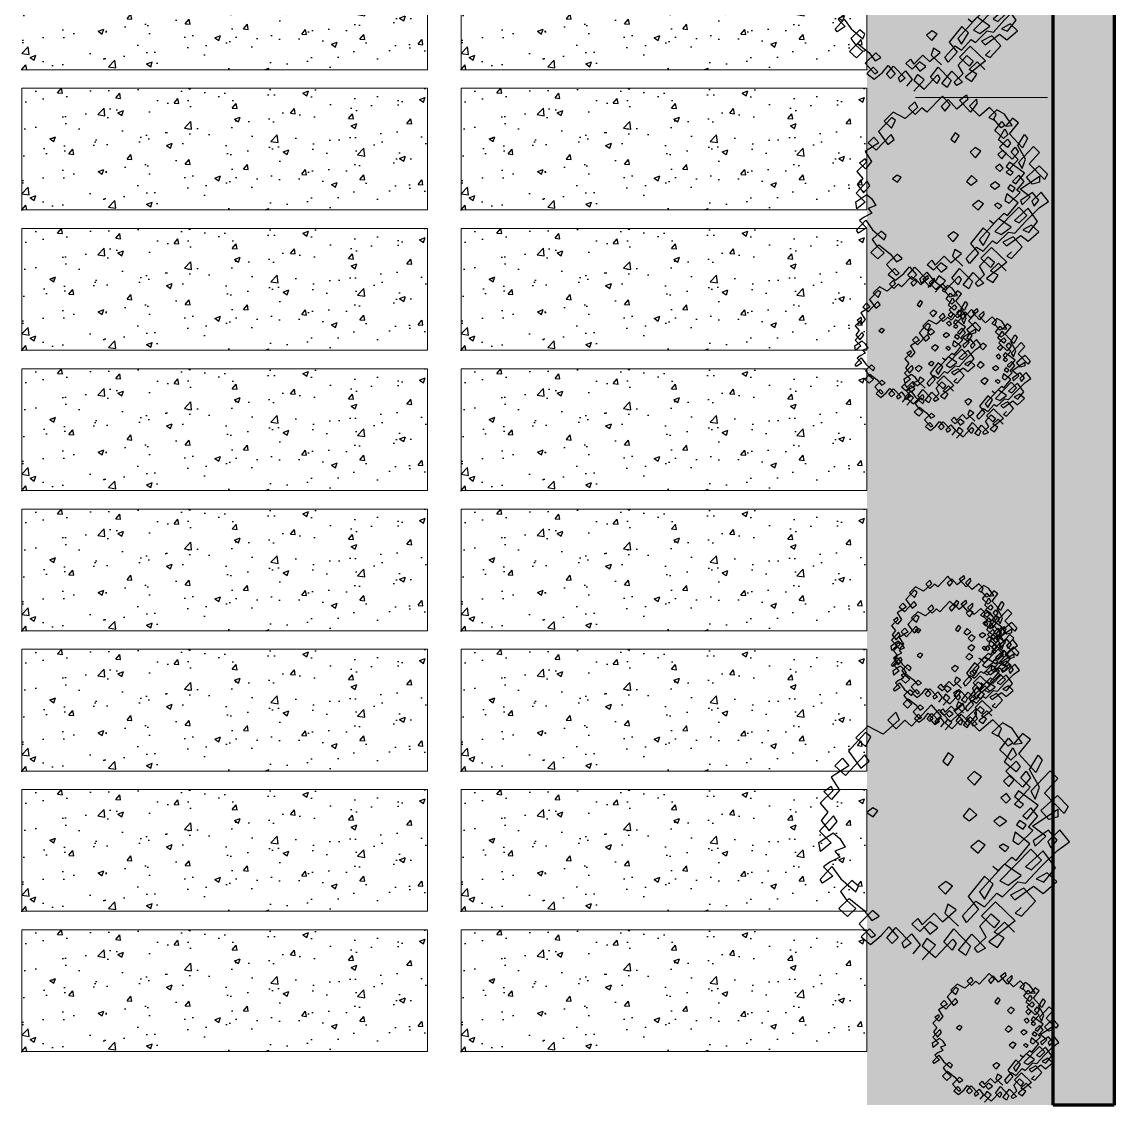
# Model space of a CAD drawing. Header units: millimetres. Extents: x 971.3 to 1010.6, y 593 to 619.8.
# Drawn here: x 979.431 to 982.123, y 593.92 to 596.589 of the extents above; entities that cross this region are included whole.
import ezdxf

# ---------------------------------------------------------------- set-up
doc = ezdxf.new("R2010")
doc.units = ezdxf.units.MM
for name, color, linetype, lineweight in [('1', 253, 'Continuous', 0), ('csco', 7, 'Continuous', 70), ('FAROLAS', 45, 'Continuous', 9), ('www.dwgfree.com', 7, 'Continuous', 70)]:
    doc.layers.add(name, color=color, linetype=linetype, lineweight=lineweight)
doc.layers.add('CANTEIRO', color=8, linetype='Continuous')
doc.layers.add('JANELA-V', color=40, linetype='Continuous')

# ---------------------------------------------------------------- blocks, each defined once
blk = doc.blocks.new('VEG4')
at = {"layer": 'CANTEIRO', "color": 104}
for p, q in [((0.059, 3.413), (-0.461, 2.865)), ((0.322, 3.115), (0.059, 3.413)), ((0.643, 3.269), (0.876, 3.457)), ((0.876, 3.457), (0.918, 3.3)), ((-1.079, 3.015), (-0.866, 3.223)), ((-0.866, 3.223), (-0.784, 3.026)), ((0.26, 3.292), (0.019, 3.056)), ((0.543, 2.974), (0.26, 3.292)), ((0.918, 3.3), (0.543, 2.974)), ((1.005, 2.87), (0.643, 3.269)), ((0.972, 3.075), (1.213, 3.311)), ((1.222, 3.16), (1.005, 2.87)), ((1.213, 3.311), (1.222, 3.16)), ((-1.598, 2.865), (-1.911, 2.56)), ((-1.201, 2.658), (-1.598, 2.865)), ((-0.784, 3.026), (-1.201, 2.658)), ((-0.861, 2.792), (-1.079, 3.015)), ((-0.634, 3.014), (-0.861, 2.792)), ((-0.461, 2.865), (-0.634, 3.014)), ((0.019, 3.056), (0.143, 2.9)), ((0.143, 2.9), (0.322, 3.115)), ((1.309, 2.73), (0.972, 3.075)), ((1.655, 3.028), (1.309, 2.73)), ((1.899, 2.949), (1.629, 2.686)), ((1.873, 2.805), (1.655, 3.028)), ((2.154, 2.802), (1.899, 2.949)), ((-1.652, 2.693), (-2.101, 2.215)), ((-1.911, 2.56), (-1.659, 2.33)), ((-1.659, 2.33), (-1.519, 2.585)), ((-1.519, 2.585), (-1.652, 2.693)), ((1.629, 2.686), (1.791, 2.606)), ((2.048, 2.342), (1.785, 2.64)), ((1.791, 2.606), (1.873, 2.805)), ((2.414, 2.422), (2.154, 2.802)), ((2.423, 2.668), (2.187, 2.398)), ((2.63, 2.513), (2.423, 2.668)), ((1.833, 2.25), (2.063, 2.554)), ((1.951, 1.93), (2.17, 2.302)), ((2.168, 2.418), (2.048, 2.342)), ((2.063, 2.554), (2.168, 2.418)), ((2.17, 2.302), (2.266, 2.118)), ((2.187, 2.398), (2.414, 2.422)), ((2.329, 2.14), (2.63, 2.513)), ((-2.451, 1.834), (-2.252, 2.028)), ((-2.252, 2.028), (-2.088, 1.832)), ((-1.673, 2.118), (-2.179, 1.584)), ((-2.101, 2.215), (-1.781, 1.774)), ((-1.563, 1.948), (-1.673, 2.118)), ((0.494, 2.172), (0.349, 1.951)), ((0.482, 1.843), (0.627, 2.064)), ((0.627, 2.064), (0.494, 2.172)), ((2.124, 1.98), (1.833, 2.25)), ((2.266, 2.118), (2.124, 1.98)), ((2.77, 1.659), (2.329, 2.14)), ((2.609, 1.739), (2.828, 2.112)), ((2.828, 2.112), (2.933, 1.976)), ((-2.088, 1.832), (-2.55, 1.539)), ((-2.179, 1.584), (-2.451, 1.834)), ((-1.781, 1.774), (-1.563, 1.948)), ((0.349, 1.951), (0.482, 1.843)), ((2.257, 1.673), (1.951, 1.93)), ((1.991, 1.691), (2.26, 1.954)), ((2.365, 1.818), (2.257, 1.673)), ((2.26, 1.954), (2.365, 1.818)), ((2.866, 1.277), (2.609, 1.739)), ((3.142, 1.705), (2.636, 1.171)), ((2.933, 1.976), (2.77, 1.659)), ((3.34, 1.502), (3.142, 1.705)), ((-2.55, 1.539), (-2.33, 1.199)), ((1.168, 1.68), (0.998, 1.514)), ((0.998, 1.514), (1.176, 1.331)), ((1.355, 1.546), (1.168, 1.68)), ((1.176, 1.331), (1.355, 1.546)), ((2.075, 1.575), (1.933, 1.436)), ((1.933, 1.436), (2.072, 1.294)), ((2.421, 1.278), (1.991, 1.691)), ((2.072, 1.294), (2.209, 1.467)), ((2.209, 1.467), (2.075, 1.575)), ((2.382, 1.517), (2.518, 1.69)), ((2.619, 1.274), (2.382, 1.517)), ((2.628, 1.52), (2.421, 1.278)), ((2.518, 1.69), (2.628, 1.52)), ((2.991, 1.121), (3.34, 1.502)), ((-2.508, 1.183), (-2.835, 0.864)), ((-2.735, 1.16), (-2.545, 1.306)), ((-2.537, 0.957), (-2.735, 1.16)), ((-2.545, 1.306), (-2.508, 1.183)), ((-2.33, 1.199), (-2.537, 0.957)), ((2.322, 1.181), (2.214, 1.036)), ((2.829, 0.804), (2.322, 1.181)), ((2.327, 0.948), (2.619, 1.274)), ((2.636, 1.171), (2.752, 0.967)), ((2.752, 0.967), (2.866, 1.277)), ((-2.835, 0.864), (-2.631, 0.627)), ((2.004, 1.109), (1.856, 1.004)), ((1.856, 1.004), (1.995, 0.862)), ((1.995, 0.862), (2.108, 0.973)), ((2.108, 0.973), (2.004, 1.109)), ((2.313, 0.934), (2.213, 0.837)), ((2.214, 1.036), (2.327, 0.948)), ((2.446, 0.827), (2.313, 0.934)), ((2.899, 0.675), (3.331, 1.057)), ((3.506, 0.593), (2.991, 1.121)), ((3.331, 1.057), (3.608, 0.772)), ((-2.631, 0.627), (-2.81, 0.412)), ((-1.463, 0.737), (-1.624, 0.619)), ((-1.624, 0.619), (-1.457, 0.504)), ((-1.335, 0.663), (-1.463, 0.737)), ((-1.457, 0.504), (-1.335, 0.663)), ((1.045, 0.727), (0.88, 0.526)), ((1.237, 0.558), (1.045, 0.727)), ((2.213, 0.837), (2.361, 0.743)), ((2.361, 0.743), (2.446, 0.827)), ((2.641, 0.74), (2.428, 0.532)), ((2.542, 0.444), (2.829, 0.804)), ((2.825, 0.523), (2.641, 0.74)), ((2.686, 0.268), (3.339, 0.707)), ((3.103, 0.438), (2.899, 0.675)), ((3.339, 0.707), (3.339, 0.509)), ((3.608, 0.772), (3.506, 0.593)), ((-2.484, 0.533), (-2.848, 0.138)), ((-2.81, 0.412), (-2.601, 0.141)), ((-2.601, 0.141), (-2.393, 0.383)), ((-2.393, 0.383), (-2.484, 0.533)), ((0.88, 0.526), (1.033, 0.398)), ((1.033, 0.398), (1.237, 0.558)), ((1.838, 0.511), (1.676, 0.393)), ((1.676, 0.393), (1.829, 0.264)), ((1.829, 0.264), (2.005, 0.397)), ((2.005, 0.397), (1.838, 0.511)), ((2.349, 0.415), (2.269, 0.297)), ((2.269, 0.297), (2.436, 0.183)), ((2.516, 0.3), (2.349, 0.415)), ((2.428, 0.532), (2.542, 0.444)), ((2.436, 0.183), (2.516, 0.3)), ((2.575, 0.239), (2.825, 0.523)), ((3.339, 0.509), (3.103, 0.438)), ((-2.865, -0.157), (-2.493, 0.088)), ((-2.848, 0.138), (-2.55, -0.166)), ((-2.493, 0.088), (-2.32, -0.061)), ((2.235, 0.105), (2.172, -0.115)), ((2.614, -0.198), (2.235, 0.105)), ((2.319, -0.209), (2.689, 0.152)), ((2.689, 0.152), (2.575, 0.239)), ((3.026, 0.005), (2.686, 0.268)), ((3.1, 0.157), (2.699, -0.115)), ((2.756, -0.258), (3.026, 0.005)), ((3.395, 0.167), (3.082, -0.138)), ((3.323, -0.101), (3.1, 0.157)), ((3.644, -0.145), (3.395, 0.167)), ((-2.826, -0.396), (-2.865, -0.157)), ((-2.55, -0.166), (-2.826, -0.396)), ((-2.32, -0.061), (-2.185, -0.285)), ((1.281, -0.112), (1.077, -0.272)), ((1.077, -0.272), (1.27, -0.441)), ((1.27, -0.441), (1.449, -0.227)), ((1.449, -0.227), (1.281, -0.112)), ((1.922, -0.2), (1.817, -0.263)), ((1.817, -0.263), (1.97, -0.391)), ((2.07, -0.294), (1.922, -0.2)), ((2.172, -0.115), (2.319, -0.209)), ((2.256, -0.627), (2.614, -0.198)), ((2.699, -0.115), (2.756, -0.258)), ((3.082, -0.138), (3.159, -0.301)), ((3.159, -0.301), (3.323, -0.101)), ((3.334, -0.368), (3.644, -0.145)), ((-2.324, -0.54), (-2.582, -0.673)), ((-2.185, -0.285), (-2.449, -0.384)), ((-2.449, -0.384), (-2.324, -0.54)), ((1.788, -0.887), (2.143, -0.54)), ((2.637, -0.335), (1.833, -1.16)), ((1.97, -0.391), (2.07, -0.294)), ((2.143, -0.54), (2.256, -0.627)), ((2.957, -0.379), (2.497, -0.789)), ((2.914, -0.619), (2.637, -0.335)), ((2.88, -0.811), (3.334, -0.368)), ((3.277, -0.82), (2.957, -0.379)), ((-2.838, -1.122), (-2.531, -0.782)), ((-2.582, -0.673), (-2.744, -0.792)), ((-2.744, -0.792), (-2.506, -1.035)), ((-2.531, -0.782), (-2.297, -1.108)), ((1.958, -0.72), (1.302, -1.44)), ((1.655, -0.779), (1.788, -0.887)), ((2.386, -1.016), (1.958, -0.72)), ((2.497, -0.789), (2.659, -0.869)), ((2.502, -1.22), (2.88, -0.811)), ((2.659, -0.869), (2.914, -0.619)), ((2.976, -1.194), (3.277, -0.82)), ((-2.773, -1.217), (-2.838, -1.122)), ((-2.506, -1.035), (-2.773, -1.217)), ((-2.297, -1.108), (-1.911, -1.446)), ((1.433, -1.035), (1.01, -1.567)), ((1.665, -1.244), (1.433, -1.035)), ((2.048, -1.267), (2.386, -1.016)), ((3.067, -0.946), (2.78, -1.107)), ((2.78, -1.107), (2.976, -1.194)), ((3.319, -1.176), (3.067, -0.946)), ((-2.01, -1.146), (-2.308, -1.437)), ((-1.837, -1.294), (-2.01, -1.146)), ((-1.911, -1.446), (-1.837, -1.294)), ((0.434, -1.177), (0.244, -1.323)), ((0.244, -1.323), (0.423, -1.506)), ((0.423, -1.506), (0.602, -1.291)), ((0.602, -1.291), (0.434, -1.177)), ((1.432, -1.63), (1.665, -1.244)), ((1.833, -1.16), (2.048, -1.267)), ((1.9, -1.57), (2.298, -1.181)), ((2.456, -1.344), (2.107, -1.526)), ((2.226, -1.648), (2.712, -1.293)), ((2.298, -1.181), (2.502, -1.22)), ((2.759, -1.682), (2.456, -1.344)), ((2.712, -1.293), (2.958, -1.488)), ((2.958, -1.488), (3.319, -1.176)), ((-2.352, -1.876), (-2.082, -1.612)), ((-2.308, -1.437), (-2.139, -1.668)), ((-2.139, -1.668), (-1.906, -1.877)), ((-2.082, -1.612), (-1.702, -1.916)), ((0.861, -2.069), (1.211, -1.688)), ((1.01, -1.567), (1.278, -1.899)), ((1.211, -1.688), (1.432, -1.829)), ((1.302, -1.44), (1.432, -1.63)), ((1.355, -2.063), (1.724, -1.702)), ((1.432, -1.829), (1.753, -1.476)), ((1.724, -1.702), (2.234, -2.196)), ((1.753, -1.476), (1.9, -1.57)), ((2.107, -1.526), (2.226, -1.648)), ((2.396, -2.077), (2.759, -1.682)), ((-2.12, -2.085), (-2.352, -1.876)), ((-1.906, -1.877), (-2.12, -2.085)), ((-1.47, -1.926), (-1.825, -2.273)), ((-1.702, -1.916), (-1.493, -2.187)), ((-1.297, -2.075), (-1.47, -1.926)), ((0.342, -2.219), (0.703, -1.906)), ((0.482, -1.765), (0.405, -1.999)), ((0.703, -1.906), (0.482, -1.765)), ((1.278, -1.899), (0.972, -2.239)), ((2.39, -1.845), (2.234, -1.997)), ((-1.493, -2.187), (-1.297, -2.075)), ((-0.455, -2.284), (-0.299, -2.131)), ((-0.299, -2.131), (-0.188, -2.301)), ((0.013, -2.223), (-0.243, -2.473)), ((-0.188, -2.301), (0.124, -1.996)), ((0.22, -2.378), (0.013, -2.223)), ((0.124, -1.996), (0.342, -2.219)), ((0.405, -1.999), (0.756, -2.33)), ((0.972, -2.239), (0.861, -2.069)), ((1.317, -2.337), (1.61, -2.012)), ((1.686, -2.374), (1.355, -2.063)), ((2.234, -2.196), (1.549, -2.745)), ((1.61, -2.012), (1.823, -2.201)), ((1.823, -2.201), (1.686, -2.374)), ((1.689, -2.49), (1.959, -2.226)), ((1.959, -2.226), (2.216, -2.49)), ((2.234, -1.997), (2.396, -2.077)), ((-1.825, -2.273), (-1.502, -2.632)), ((-1.556, -2.407), (-1.769, -2.615)), ((-1.397, -2.569), (-1.556, -2.407)), ((-1.247, -2.581), (-1.054, -2.353)), ((-1.105, -2.641), (-0.869, -2.371)), ((-1.054, -2.353), (-0.81, -2.63)), ((-0.869, -2.371), (-0.473, -2.777)), ((-0.705, -2.766), (-0.464, -2.53)), ((-0.464, -2.53), (-0.235, -2.822)), ((-0.243, -2.473), (-0.455, -2.284)), ((-0.149, -2.341), (0.015, -2.538)), ((0.015, -2.538), (0.22, -2.378)), ((0.378, -2.739), (0.637, -2.407)), ((0.637, -2.407), (1.073, -2.854)), ((0.761, -2.96), (1.104, -2.545)), ((1.104, -2.545), (1.461, -2.91)), ((1.479, -2.616), (1.317, -2.337)), ((1.944, -2.637), (1.689, -2.49)), ((-1.769, -2.615), (-1.522, -2.81)), ((-1.522, -2.81), (-1.247, -2.581)), ((-1.502, -2.632), (-1.397, -2.569)), ((-0.966, -2.783), (-1.105, -2.641)), ((-0.81, -2.63), (-0.966, -2.783)), ((-0.649, -2.909), (-0.705, -2.766)), ((-0.473, -2.777), (-0.649, -2.909)), ((-0.235, -2.822), (-0.428, -3.05)), ((-0.187, -3.212), (0.162, -2.831)), ((-0.064, -2.655), (-0.181, -2.849)), ((0.162, -2.831), (-0.064, -2.655)), ((0.165, -3.146), (0.614, -2.668)), ((0.596, -2.962), (0.378, -2.739)), ((0.698, -2.783), (0.596, -2.962)), ((0.614, -2.668), (0.698, -2.783)), ((1.18, -2.907), (1.479, -2.616)), ((1.549, -2.745), (1.77, -2.886)), ((1.77, -2.886), (1.944, -2.637)), ((-0.181, -2.849), (0.165, -3.146)), ((0.948, -3.095), (0.761, -2.96)), ((1.073, -2.854), (0.948, -3.095)), ((1.265, -3.022), (1.18, -2.907)), ((1.461, -2.91), (1.265, -3.022))]:
    blk.add_line(p, q, dxfattribs=at)

msp = doc.modelspace()

# ---------------------------------------------------------------- hatches: boundary and pattern name
at = {"layer": 'FAROLAS', "lineweight": 35}
h = msp.add_hatch(dxfattribs=at)
h.set_pattern_fill('AR-SAND', color=104, scale=0.002, angle=180, style=0)
h.set_pattern_definition([(217.5, (981.51388, 593.91996), (0.0032001, -0.09788265), [0, -0.077216, 0, -0.08636, 0, -0.08255]), (187.5, (981.51388, 593.91996), (-0.0899047, -0.143365), [0, -0.041656, 0, -0.069596, 0, -0.02667]), (147.5, (981.57636, 593.91996), (-0.1581985, -0.0002874), [0, -0.0254, 0, -0.09144, 0, -0.11938]), (137.5, (981.57636, 593.91996), (-0.1527113, -0.0445859), [0, -0.0127, 0, -0.059944, 0, -0.06858])])
h.paths.add_polyline_path([(981.973, 593.92), (981.5139, 593.92), (981.5139, 601.9041), (981.973, 601.9041)])
at = {"layer": 'JANELA-V', "true_color": 0xfbd593}
h = msp.add_hatch(dxfattribs=at)
h.set_pattern_fill('AR-CONC', color=41, scale=0.02, style=0)
h.set_pattern_definition([(50, (979.43138, 596.47151), (0.143452, -0.01255), [0.015, -0.165]), (355, (979.43138, 596.4715), (-0.02775, 0.150438), [0.012, -0.132]), (100.451, (979.44333, 596.47046), (0.115702, 0.137888), [0.012748, -0.140228]), (46.184, (979.43138, 596.5115), (0.213448, -0.033104), [0.0225, -0.2475]), (96.636, (979.44917, 596.50875), (0.186933, 0.194824), [0.019122, -0.210343]), (351.184, (979.43138, 596.5115), (0.186932, 0.194824), [0.018, -0.198]), (21, (979.45138, 596.50151), (0.119381, -0.080524), [0.015, -0.165]), (326, (979.45138, 596.5015), (0.048663, 0.14503), [0.012, -0.132]), (71.451, (979.46133, 596.4948), (0.168045, 0.064506), [0.012748, -0.140228]), (37.5, (979.43138, 596.471507), (0.002432, 0.0665788), [0, -0.1304, 0, -0.134, 0, -0.1325]), (7.5, (979.43138, 596.47151), (0.052614, 0.0788823), [0, -0.0764, 0, -0.1274, 0, -0.0505]), (327.5, (979.38678, 596.471507), (0.1067645, -0.004511), [0, -0.05, 0, -0.156, 0, -0.207]), (317.5, (979.36678, 596.47151), (0.116637, 0.020021), [0, -0.065, 0, -0.1036, 0, -0.147])])
h.paths.add_polyline_path([(980.4314, 596.7715), (979.4314, 596.7715), (979.4314, 596.4715), (980.4314, 596.4715)])
h = msp.add_hatch(dxfattribs=at)
h.set_pattern_fill('AR-CONC', color=41, scale=0.02, style=0)
h.set_pattern_definition([(50, (980.51388, 596.47151), (0.143452, -0.01255), [0.015, -0.165]), (355, (980.51388, 596.4715), (-0.02775, 0.150438), [0.012, -0.132]), (100.451, (980.52583, 596.47046), (0.115702, 0.137888), [0.012748, -0.140228]), (46.184, (980.51388, 596.5115), (0.213448, -0.033104), [0.0225, -0.2475]), (96.636, (980.53166, 596.50875), (0.186933, 0.194824), [0.019122, -0.210343]), (351.184, (980.51388, 596.5115), (0.186932, 0.194824), [0.018, -0.198]), (21, (980.53388, 596.50151), (0.119381, -0.080524), [0.015, -0.165]), (326, (980.53388, 596.5015), (0.048663, 0.14503), [0.012, -0.132]), (71.451, (980.54383, 596.4948), (0.168045, 0.064506), [0.012748, -0.140228]), (37.5, (980.513877, 596.471507), (0.002432, 0.0665788), [0, -0.1304, 0, -0.134, 0, -0.1325]), (7.5, (980.51388, 596.47151), (0.052614, 0.0788823), [0, -0.0764, 0, -0.1274, 0, -0.0505]), (327.5, (980.469277, 596.471507), (0.1067645, -0.004511), [0, -0.05, 0, -0.156, 0, -0.207]), (317.5, (980.44928, 596.47151), (0.116637, 0.020021), [0, -0.065, 0, -0.1036, 0, -0.147])])
h.paths.add_polyline_path([(981.5139, 596.7715), (980.5139, 596.7715), (980.5139, 596.4715), (981.5139, 596.4715)])
h = msp.add_hatch(dxfattribs=at)
h.set_pattern_fill('AR-CONC', color=41, scale=0.02, style=0)
h.set_pattern_definition([(50, (979.43138, 596.12585), (0.143452, -0.01255), [0.015, -0.165]), (355, (979.43138, 596.12585), (-0.02775, 0.150438), [0.012, -0.132]), (100.451, (979.44333, 596.1248), (0.115702, 0.137888), [0.012748, -0.140228]), (46.184, (979.43138, 596.16585), (0.213448, -0.033104), [0.0225, -0.2475]), (96.636, (979.44917, 596.1631), (0.186933, 0.194824), [0.019122, -0.210343]), (351.184, (979.43138, 596.16585), (0.186932, 0.194824), [0.018, -0.198]), (21, (979.45138, 596.15585), (0.119381, -0.080524), [0.015, -0.165]), (326, (979.45138, 596.15585), (0.048663, 0.14503), [0.012, -0.132]), (71.451, (979.46133, 596.14914), (0.168045, 0.064506), [0.012748, -0.140228]), (37.5, (979.43138, 596.12585), (0.002432, 0.0665788), [0, -0.1304, 0, -0.134, 0, -0.1325]), (7.5, (979.43138, 596.12585), (0.052614, 0.0788823), [0, -0.0764, 0, -0.1274, 0, -0.0505]), (327.5, (979.38678, 596.12585), (0.1067645, -0.004511), [0, -0.05, 0, -0.156, 0, -0.207]), (317.5, (979.36678, 596.12585), (0.116637, 0.020021), [0, -0.065, 0, -0.1036, 0, -0.147])])
h.paths.add_polyline_path([(980.4314, 596.4258), (979.4314, 596.4258), (979.4314, 596.1258), (980.4314, 596.1258)])
h = msp.add_hatch(dxfattribs=at)
h.set_pattern_fill('AR-CONC', color=41, scale=0.02, style=0)
h.set_pattern_definition([(50, (980.51388, 596.12585), (0.143452, -0.01255), [0.015, -0.165]), (355, (980.51388, 596.12585), (-0.02775, 0.150438), [0.012, -0.132]), (100.451, (980.52583, 596.1248), (0.115702, 0.137888), [0.012748, -0.140228]), (46.184, (980.51388, 596.16585), (0.213448, -0.033104), [0.0225, -0.2475]), (96.636, (980.53166, 596.1631), (0.186933, 0.194824), [0.019122, -0.210343]), (351.184, (980.51388, 596.16585), (0.186932, 0.194824), [0.018, -0.198]), (21, (980.53388, 596.15585), (0.119381, -0.080524), [0.015, -0.165]), (326, (980.53388, 596.15585), (0.048663, 0.14503), [0.012, -0.132]), (71.451, (980.54383, 596.14914), (0.168045, 0.064506), [0.012748, -0.140228]), (37.5, (980.513877, 596.12585), (0.002432, 0.0665788), [0, -0.1304, 0, -0.134, 0, -0.1325]), (7.5, (980.51388, 596.12585), (0.052614, 0.0788823), [0, -0.0764, 0, -0.1274, 0, -0.0505]), (327.5, (980.469277, 596.12585), (0.1067645, -0.004511), [0, -0.05, 0, -0.156, 0, -0.207]), (317.5, (980.44928, 596.12585), (0.116637, 0.020021), [0, -0.065, 0, -0.1036, 0, -0.147])])
h.paths.add_polyline_path([(981.5139, 596.4258), (980.5139, 596.4258), (980.5139, 596.1258), (981.5139, 596.1258)])
h = msp.add_hatch(dxfattribs=at)
h.set_pattern_fill('AR-CONC', color=41, scale=0.02, style=0)
h.set_pattern_definition([(50, (979.43138, 595.78019), (0.143452, -0.01255), [0.015, -0.165]), (355, (979.43138, 595.78019), (-0.02775, 0.150438), [0.012, -0.132]), (100.451, (979.44333, 595.77915), (0.115702, 0.137888), [0.012748, -0.140228]), (46.184, (979.43138, 595.8202), (0.213448, -0.033104), [0.0225, -0.2475]), (96.636, (979.44917, 595.81743), (0.186933, 0.194824), [0.019122, -0.210343]), (351.184, (979.43138, 595.8202), (0.186932, 0.194824), [0.018, -0.198]), (21, (979.45138, 595.81019), (0.119381, -0.080524), [0.015, -0.165]), (326, (979.45138, 595.81019), (0.048663, 0.14503), [0.012, -0.132]), (71.451, (979.46133, 595.80348), (0.168045, 0.064506), [0.012748, -0.140228]), (37.5, (979.43138, 595.78019), (0.002432, 0.0665788), [0, -0.1304, 0, -0.134, 0, -0.1325]), (7.5, (979.43138, 595.78019), (0.052614, 0.0788823), [0, -0.0764, 0, -0.1274, 0, -0.0505]), (327.5, (979.38678, 595.78019), (0.1067645, -0.004511), [0, -0.05, 0, -0.156, 0, -0.207]), (317.5, (979.36678, 595.78019), (0.116637, 0.020021), [0, -0.065, 0, -0.1036, 0, -0.147])])
h.paths.add_polyline_path([(980.4314, 596.0802), (979.4314, 596.0802), (979.4314, 595.7802), (980.4314, 595.7802)])
h = msp.add_hatch(dxfattribs=at)
h.set_pattern_fill('AR-CONC', color=41, scale=0.02, style=0)
h.set_pattern_definition([(50, (980.51388, 595.78019), (0.143452, -0.01255), [0.015, -0.165]), (355, (980.51388, 595.78019), (-0.02775, 0.150438), [0.012, -0.132]), (100.451, (980.52583, 595.77915), (0.115702, 0.137888), [0.012748, -0.140228]), (46.184, (980.51388, 595.8202), (0.213448, -0.033104), [0.0225, -0.2475]), (96.636, (980.53166, 595.81743), (0.186933, 0.194824), [0.019122, -0.210343]), (351.184, (980.51388, 595.8202), (0.186932, 0.194824), [0.018, -0.198]), (21, (980.53388, 595.81019), (0.119381, -0.080524), [0.015, -0.165]), (326, (980.53388, 595.81019), (0.048663, 0.14503), [0.012, -0.132]), (71.451, (980.54383, 595.80348), (0.168045, 0.064506), [0.012748, -0.140228]), (37.5, (980.513877, 595.78019), (0.002432, 0.0665788), [0, -0.1304, 0, -0.134, 0, -0.1325]), (7.5, (980.51388, 595.78019), (0.052614, 0.0788823), [0, -0.0764, 0, -0.1274, 0, -0.0505]), (327.5, (980.469277, 595.78019), (0.1067645, -0.004511), [0, -0.05, 0, -0.156, 0, -0.207]), (317.5, (980.44928, 595.78019), (0.116637, 0.020021), [0, -0.065, 0, -0.1036, 0, -0.147])])
h.paths.add_polyline_path([(981.5139, 596.0802), (980.5139, 596.0802), (980.5139, 595.7802), (981.5139, 595.7802)])
h = msp.add_hatch(dxfattribs=at)
h.set_pattern_fill('AR-CONC', color=41, scale=0.02, style=0)
h.set_pattern_definition([(50, (979.43138, 595.43454), (0.143452, -0.01255), [0.015, -0.165]), (355, (979.43138, 595.43454), (-0.02775, 0.150438), [0.012, -0.132]), (100.451, (979.44333, 595.43349), (0.115702, 0.137888), [0.012748, -0.140228]), (46.184, (979.43138, 595.47454), (0.213448, -0.033104), [0.0225, -0.2475]), (96.636, (979.44917, 595.47178), (0.186933, 0.194824), [0.019122, -0.210343]), (351.184, (979.43138, 595.47454), (0.186932, 0.194824), [0.018, -0.198]), (21, (979.45138, 595.46454), (0.119381, -0.080524), [0.015, -0.165]), (326, (979.45138, 595.46454), (0.048663, 0.14503), [0.012, -0.132]), (71.451, (979.46133, 595.45783), (0.168045, 0.064506), [0.012748, -0.140228]), (37.5, (979.43138, 595.434535), (0.002432, 0.0665788), [0, -0.1304, 0, -0.134, 0, -0.1325]), (7.5, (979.43138, 595.434535), (0.052614, 0.0788823), [0, -0.0764, 0, -0.1274, 0, -0.0505]), (327.5, (979.38678, 595.434535), (0.1067645, -0.004511), [0, -0.05, 0, -0.156, 0, -0.207]), (317.5, (979.36678, 595.43454), (0.116637, 0.020021), [0, -0.065, 0, -0.1036, 0, -0.147])])
h.paths.add_polyline_path([(980.4314, 595.7345), (979.4314, 595.7345), (979.4314, 595.4345), (980.4314, 595.4345)])
h = msp.add_hatch(dxfattribs=at)
h.set_pattern_fill('AR-CONC', color=41, scale=0.02, style=0)
h.set_pattern_definition([(50, (980.51388, 595.43454), (0.143452, -0.01255), [0.015, -0.165]), (355, (980.51388, 595.43454), (-0.02775, 0.150438), [0.012, -0.132]), (100.451, (980.52583, 595.43349), (0.115702, 0.137888), [0.012748, -0.140228]), (46.184, (980.51388, 595.47454), (0.213448, -0.033104), [0.0225, -0.2475]), (96.636, (980.53166, 595.47178), (0.186933, 0.194824), [0.019122, -0.210343]), (351.184, (980.51388, 595.47454), (0.186932, 0.194824), [0.018, -0.198]), (21, (980.53388, 595.46454), (0.119381, -0.080524), [0.015, -0.165]), (326, (980.53388, 595.46454), (0.048663, 0.14503), [0.012, -0.132]), (71.451, (980.54383, 595.45783), (0.168045, 0.064506), [0.012748, -0.140228]), (37.5, (980.513877, 595.434535), (0.002432, 0.0665788), [0, -0.1304, 0, -0.134, 0, -0.1325]), (7.5, (980.51388, 595.434535), (0.052614, 0.0788823), [0, -0.0764, 0, -0.1274, 0, -0.0505]), (327.5, (980.469277, 595.434535), (0.1067645, -0.004511), [0, -0.05, 0, -0.156, 0, -0.207]), (317.5, (980.44928, 595.43454), (0.116637, 0.020021), [0, -0.065, 0, -0.1036, 0, -0.147])])
h.paths.add_polyline_path([(981.5139, 595.7345), (980.5139, 595.7345), (980.5139, 595.4345), (981.5139, 595.4345)])
h = msp.add_hatch(dxfattribs=at)
h.set_pattern_fill('AR-CONC', color=41, scale=0.02, style=0)
h.set_pattern_definition([(50, (979.43138, 595.08888), (0.143452, -0.01255), [0.015, -0.165]), (355, (979.43138, 595.08888), (-0.02775, 0.150438), [0.012, -0.132]), (100.451, (979.44333, 595.08783), (0.115702, 0.137888), [0.012748, -0.140228]), (46.184, (979.43138, 595.12888), (0.213448, -0.033104), [0.0225, -0.2475]), (96.636, (979.44917, 595.12612), (0.186933, 0.194824), [0.019122, -0.210343]), (351.184, (979.43138, 595.12888), (0.186932, 0.194824), [0.018, -0.198]), (21, (979.45138, 595.11888), (0.119381, -0.080524), [0.015, -0.165]), (326, (979.45138, 595.11888), (0.048663, 0.14503), [0.012, -0.132]), (71.451, (979.46133, 595.11217), (0.168045, 0.064506), [0.012748, -0.140228]), (37.5, (979.43138, 595.08888), (0.002432, 0.0665788), [0, -0.1304, 0, -0.134, 0, -0.1325]), (7.5, (979.43138, 595.08888), (0.052614, 0.0788823), [0, -0.0764, 0, -0.1274, 0, -0.0505]), (327.5, (979.38678, 595.08888), (0.1067645, -0.004511), [0, -0.05, 0, -0.156, 0, -0.207]), (317.5, (979.36678, 595.08888), (0.116637, 0.020021), [0, -0.065, 0, -0.1036, 0, -0.147])])
h.paths.add_polyline_path([(980.4314, 595.3889), (979.4314, 595.3889), (979.4314, 595.0889), (980.4314, 595.0889)])
h = msp.add_hatch(dxfattribs=at)
h.set_pattern_fill('AR-CONC', color=41, scale=0.02, style=0)
h.set_pattern_definition([(50, (980.51388, 595.08888), (0.143452, -0.01255), [0.015, -0.165]), (355, (980.51388, 595.08888), (-0.02775, 0.150438), [0.012, -0.132]), (100.451, (980.52583, 595.08783), (0.115702, 0.137888), [0.012748, -0.140228]), (46.184, (980.51388, 595.12888), (0.213448, -0.033104), [0.0225, -0.2475]), (96.636, (980.53166, 595.12612), (0.186933, 0.194824), [0.019122, -0.210343]), (351.184, (980.51388, 595.12888), (0.186932, 0.194824), [0.018, -0.198]), (21, (980.53388, 595.11888), (0.119381, -0.080524), [0.015, -0.165]), (326, (980.53388, 595.11888), (0.048663, 0.14503), [0.012, -0.132]), (71.451, (980.54383, 595.11217), (0.168045, 0.064506), [0.012748, -0.140228]), (37.5, (980.513877, 595.08888), (0.002432, 0.0665788), [0, -0.1304, 0, -0.134, 0, -0.1325]), (7.5, (980.51388, 595.08888), (0.052614, 0.0788823), [0, -0.0764, 0, -0.1274, 0, -0.0505]), (327.5, (980.469277, 595.08888), (0.1067645, -0.004511), [0, -0.05, 0, -0.156, 0, -0.207]), (317.5, (980.44928, 595.08888), (0.116637, 0.020021), [0, -0.065, 0, -0.1036, 0, -0.147])])
h.paths.add_polyline_path([(981.5139, 595.3889), (980.5139, 595.3889), (980.5139, 595.0889), (981.5139, 595.0889)])
h = msp.add_hatch(dxfattribs=at)
h.set_pattern_fill('AR-CONC', color=41, scale=0.02, style=0)
h.set_pattern_definition([(50, (979.43138, 594.74322), (0.143452, -0.01255), [0.015, -0.165]), (355, (979.43138, 594.74322), (-0.02775, 0.150438), [0.012, -0.132]), (100.451, (979.44333, 594.74218), (0.115702, 0.137888), [0.012748, -0.140228]), (46.184, (979.43138, 594.78322), (0.213448, -0.033104), [0.0225, -0.2475]), (96.636, (979.44917, 594.78046), (0.186933, 0.194824), [0.019122, -0.210343]), (351.184, (979.43138, 594.78322), (0.186932, 0.194824), [0.018, -0.198]), (21, (979.45138, 594.77322), (0.119381, -0.080524), [0.015, -0.165]), (326, (979.45138, 594.77322), (0.048663, 0.14503), [0.012, -0.132]), (71.451, (979.46133, 594.76651), (0.168045, 0.064506), [0.012748, -0.140228]), (37.5, (979.43138, 594.74322), (0.002432, 0.0665788), [0, -0.1304, 0, -0.134, 0, -0.1325]), (7.5, (979.43138, 594.74322), (0.052614, 0.0788823), [0, -0.0764, 0, -0.1274, 0, -0.0505]), (327.5, (979.38678, 594.74322), (0.1067645, -0.004511), [0, -0.05, 0, -0.156, 0, -0.207]), (317.5, (979.36678, 594.74322), (0.116637, 0.020021), [0, -0.065, 0, -0.1036, 0, -0.147])])
h.paths.add_polyline_path([(980.4314, 595.0432), (979.4314, 595.0432), (979.4314, 594.7432), (980.4314, 594.7432)])
h = msp.add_hatch(dxfattribs=at)
h.set_pattern_fill('AR-CONC', color=41, scale=0.02, style=0)
h.set_pattern_definition([(50, (980.51388, 594.74322), (0.143452, -0.01255), [0.015, -0.165]), (355, (980.51388, 594.74322), (-0.02775, 0.150438), [0.012, -0.132]), (100.451, (980.52583, 594.74218), (0.115702, 0.137888), [0.012748, -0.140228]), (46.184, (980.51388, 594.78322), (0.213448, -0.033104), [0.0225, -0.2475]), (96.636, (980.53166, 594.78046), (0.186933, 0.194824), [0.019122, -0.210343]), (351.184, (980.51388, 594.78322), (0.186932, 0.194824), [0.018, -0.198]), (21, (980.53388, 594.77322), (0.119381, -0.080524), [0.015, -0.165]), (326, (980.53388, 594.77322), (0.048663, 0.14503), [0.012, -0.132]), (71.451, (980.54383, 594.76651), (0.168045, 0.064506), [0.012748, -0.140228]), (37.5, (980.513877, 594.74322), (0.002432, 0.0665788), [0, -0.1304, 0, -0.134, 0, -0.1325]), (7.5, (980.51388, 594.74322), (0.052614, 0.0788823), [0, -0.0764, 0, -0.1274, 0, -0.0505]), (327.5, (980.469277, 594.74322), (0.1067645, -0.004511), [0, -0.05, 0, -0.156, 0, -0.207]), (317.5, (980.44928, 594.74322), (0.116637, 0.020021), [0, -0.065, 0, -0.1036, 0, -0.147])])
h.paths.add_polyline_path([(981.5139, 595.0432), (980.5139, 595.0432), (980.5139, 594.7432), (981.5139, 594.7432)])
h = msp.add_hatch(dxfattribs=at)
h.set_pattern_fill('AR-CONC', color=41, scale=0.02, style=0)
h.set_pattern_definition([(50, (979.43138, 594.39756), (0.143452, -0.01255), [0.015, -0.165]), (355, (979.43138, 594.39756), (-0.02775, 0.150438), [0.012, -0.132]), (100.451, (979.44333, 594.39652), (0.115702, 0.137888), [0.012748, -0.140228]), (46.184, (979.43138, 594.43756), (0.213448, -0.033104), [0.0225, -0.2475]), (96.636, (979.44917, 594.4348), (0.186933, 0.194824), [0.019122, -0.210343]), (351.184, (979.43138, 594.43756), (0.186932, 0.194824), [0.018, -0.198]), (21, (979.45138, 594.42756), (0.119381, -0.080524), [0.015, -0.165]), (326, (979.45138, 594.42756), (0.048663, 0.14503), [0.012, -0.132]), (71.451, (979.46133, 594.42085), (0.168045, 0.064506), [0.012748, -0.140228]), (37.5, (979.43138, 594.397564), (0.002432, 0.0665788), [0, -0.1304, 0, -0.134, 0, -0.1325]), (7.5, (979.43138, 594.397564), (0.052614, 0.0788823), [0, -0.0764, 0, -0.1274, 0, -0.0505]), (327.5, (979.38678, 594.397564), (0.1067645, -0.004511), [0, -0.05, 0, -0.156, 0, -0.207]), (317.5, (979.36678, 594.39756), (0.116637, 0.020021), [0, -0.065, 0, -0.1036, 0, -0.147])])
h.paths.add_polyline_path([(980.4314, 594.6976), (979.4314, 594.6976), (979.4314, 594.3976), (980.4314, 594.3976)])
h = msp.add_hatch(dxfattribs=at)
h.set_pattern_fill('AR-CONC', color=41, scale=0.02, style=0)
h.set_pattern_definition([(50, (980.51388, 594.39756), (0.143452, -0.01255), [0.015, -0.165]), (355, (980.51388, 594.39756), (-0.02775, 0.150438), [0.012, -0.132]), (100.451, (980.52583, 594.39652), (0.115702, 0.137888), [0.012748, -0.140228]), (46.184, (980.51388, 594.43756), (0.213448, -0.033104), [0.0225, -0.2475]), (96.636, (980.53166, 594.4348), (0.186933, 0.194824), [0.019122, -0.210343]), (351.184, (980.51388, 594.43756), (0.186932, 0.194824), [0.018, -0.198]), (21, (980.53388, 594.42756), (0.119381, -0.080524), [0.015, -0.165]), (326, (980.53388, 594.42756), (0.048663, 0.14503), [0.012, -0.132]), (71.451, (980.54383, 594.42085), (0.168045, 0.064506), [0.012748, -0.140228]), (37.5, (980.513877, 594.397564), (0.002432, 0.0665788), [0, -0.1304, 0, -0.134, 0, -0.1325]), (7.5, (980.51388, 594.397564), (0.052614, 0.0788823), [0, -0.0764, 0, -0.1274, 0, -0.0505]), (327.5, (980.469277, 594.397564), (0.1067645, -0.004511), [0, -0.05, 0, -0.156, 0, -0.207]), (317.5, (980.44928, 594.39756), (0.116637, 0.020021), [0, -0.065, 0, -0.1036, 0, -0.147])])
h.paths.add_polyline_path([(981.5139, 594.6976), (980.5139, 594.6976), (980.5139, 594.3976), (981.5139, 594.3976)])
h = msp.add_hatch(dxfattribs=at)
h.set_pattern_fill('AR-CONC', color=41, scale=0.02, style=0)
h.set_pattern_definition([(50, (979.43138, 594.05191), (0.143452, -0.01255), [0.015, -0.165]), (355, (979.43138, 594.0519), (-0.02775, 0.150438), [0.012, -0.132]), (100.451, (979.44333, 594.05086), (0.115702, 0.137888), [0.012748, -0.140228]), (46.184, (979.43138, 594.0919), (0.213448, -0.033104), [0.0225, -0.2475]), (96.636, (979.44917, 594.08915), (0.186933, 0.194824), [0.019122, -0.210343]), (351.184, (979.43138, 594.0919), (0.186932, 0.194824), [0.018, -0.198]), (21, (979.45138, 594.08191), (0.119381, -0.080524), [0.015, -0.165]), (326, (979.45138, 594.0819), (0.048663, 0.14503), [0.012, -0.132]), (71.451, (979.46133, 594.0752), (0.168045, 0.064506), [0.012748, -0.140228]), (37.5, (979.43138, 594.051907), (0.002432, 0.0665788), [0, -0.1304, 0, -0.134, 0, -0.1325]), (7.5, (979.43138, 594.05191), (0.052614, 0.0788823), [0, -0.0764, 0, -0.1274, 0, -0.0505]), (327.5, (979.38678, 594.051907), (0.1067645, -0.004511), [0, -0.05, 0, -0.156, 0, -0.207]), (317.5, (979.36678, 594.05191), (0.116637, 0.020021), [0, -0.065, 0, -0.1036, 0, -0.147])])
h.paths.add_polyline_path([(980.4314, 594.3519), (979.4314, 594.3519), (979.4314, 594.0519), (980.4314, 594.0519)])
h = msp.add_hatch(dxfattribs=at)
h.set_pattern_fill('AR-CONC', color=41, scale=0.02, style=0)
h.set_pattern_definition([(50, (980.51388, 594.05191), (0.143452, -0.01255), [0.015, -0.165]), (355, (980.51388, 594.0519), (-0.02775, 0.150438), [0.012, -0.132]), (100.451, (980.52583, 594.05086), (0.115702, 0.137888), [0.012748, -0.140228]), (46.184, (980.51388, 594.0919), (0.213448, -0.033104), [0.0225, -0.2475]), (96.636, (980.53166, 594.08915), (0.186933, 0.194824), [0.019122, -0.210343]), (351.184, (980.51388, 594.0919), (0.186932, 0.194824), [0.018, -0.198]), (21, (980.53388, 594.08191), (0.119381, -0.080524), [0.015, -0.165]), (326, (980.53388, 594.0819), (0.048663, 0.14503), [0.012, -0.132]), (71.451, (980.54383, 594.0752), (0.168045, 0.064506), [0.012748, -0.140228]), (37.5, (980.513877, 594.051907), (0.002432, 0.0665788), [0, -0.1304, 0, -0.134, 0, -0.1325]), (7.5, (980.51388, 594.05191), (0.052614, 0.0788823), [0, -0.0764, 0, -0.1274, 0, -0.0505]), (327.5, (980.469277, 594.051907), (0.1067645, -0.004511), [0, -0.05, 0, -0.156, 0, -0.207]), (317.5, (980.44928, 594.05191), (0.116637, 0.020021), [0, -0.065, 0, -0.1036, 0, -0.147])])
h.paths.add_polyline_path([(981.5139, 594.3519), (980.5139, 594.3519), (980.5139, 594.0519), (981.5139, 594.0519)])
at = {"layer": 'www.dwgfree.com', "lineweight": 35}
msp.add_hatch(color=256, dxfattribs=at).paths.add_polyline_path([(982.1232, 603.2839), (981.9731, 603.286), (981.973, 593.92), (982.1231, 593.92)])

# ---------------------------------------------------------------- linework, layer by layer
at = {"layer": '1'}
for p, q in [((980.4314, 596.7715), (980.4314, 596.4715)), ((980.4314, 596.7715), (980.4314, 596.4715)), ((980.5139, 596.7715), (980.5139, 596.4715)), ((981.5139, 596.7715), (981.5139, 596.4715)), ((981.5139, 596.7715), (981.5139, 596.4715)), ((979.4314, 596.4715), (980.4314, 596.4715)), ((980.5139, 596.4715), (981.5139, 596.4715)), ((979.4314, 596.4258), (980.4314, 596.4258)), ((979.4314, 596.4258), (979.4314, 596.1258)), ((979.4314, 596.4258), (979.4314, 596.1258)), ((980.4314, 596.4258), (980.4314, 596.1258)), ((980.5139, 596.4258), (981.5139, 596.4258)), ((980.5139, 596.4258), (980.5139, 596.1258)), ((981.5139, 596.4258), (981.5139, 596.1258)), ((981.6336, 596.403), (981.9591, 596.403)), ((979.4314, 596.1258), (980.4314, 596.1258)), ((980.5139, 596.1258), (981.5139, 596.1258)), ((979.4314, 596.0802), (980.4314, 596.0802)), ((979.4314, 596.0802), (979.4314, 595.7802)), ((979.4314, 596.0802), (979.4314, 595.7802)), ((980.4314, 596.0802), (980.4314, 595.7802)), ((980.5139, 596.0802), (981.5139, 596.0802)), ((980.5139, 596.0802), (980.5139, 595.7802)), ((981.5139, 596.0802), (981.5139, 595.7802)), ((979.4314, 595.7802), (980.4314, 595.7802)), ((980.5139, 595.7802), (981.5139, 595.7802)), ((979.4314, 595.7345), (980.4314, 595.7345)), ((979.4314, 595.7345), (979.4314, 595.4345)), ((979.4314, 595.7345), (979.4314, 595.4345)), ((980.4314, 595.7345), (980.4314, 595.4345)), ((980.5139, 595.7345), (981.5139, 595.7345)), ((980.5139, 595.7345), (980.5139, 595.4345)), ((981.5139, 595.7345), (981.5139, 595.4345)), ((979.4314, 595.4345), (980.4314, 595.4345)), ((980.5139, 595.4345), (981.5139, 595.4345)), ((979.4314, 595.3889), (980.4314, 595.3889)), ((979.4314, 595.3889), (979.4314, 595.0889)), ((979.4314, 595.3889), (979.4314, 595.0889)), ((980.4314, 595.3889), (980.4314, 595.0889)), ((980.5139, 595.3889), (981.5139, 595.3889)), ((980.5139, 595.3889), (980.5139, 595.0889)), ((981.5139, 595.3889), (981.5139, 595.0889)), ((979.4314, 595.0889), (980.4314, 595.0889)), ((980.5139, 595.0889), (981.5139, 595.0889)), ((979.4314, 595.0432), (980.4314, 595.0432)), ((979.4314, 595.0432), (979.4314, 594.7432)), ((979.4314, 595.0432), (979.4314, 594.7432)), ((980.4314, 595.0432), (980.4314, 594.7432)), ((980.5139, 595.0432), (981.5139, 595.0432)), ((980.5139, 595.0432), (980.5139, 594.7432)), ((981.5139, 595.0432), (981.5139, 594.7432)), ((979.4314, 594.7432), (980.4314, 594.7432)), ((980.5139, 594.7432), (981.5139, 594.7432)), ((979.4314, 594.6976), (980.4314, 594.6976)), ((979.4314, 594.6976), (979.4314, 594.3976)), ((979.4314, 594.6976), (979.4314, 594.3976)), ((980.4314, 594.6976), (980.4314, 594.3976)), ((980.5139, 594.6976), (981.5139, 594.6976)), ((980.5139, 594.6976), (980.5139, 594.3976)), ((981.5139, 594.6976), (981.5139, 594.3976)), ((979.4314, 594.3976), (980.4314, 594.3976)), ((980.5139, 594.3976), (981.5139, 594.3976)), ((979.4314, 594.3519), (980.4314, 594.3519)), ((979.4314, 594.3519), (979.4314, 594.0519)), ((979.4314, 594.3519), (979.4314, 594.0519)), ((980.4314, 594.3519), (980.4314, 594.0519)), ((980.5139, 594.3519), (981.5139, 594.3519)), ((980.5139, 594.3519), (980.5139, 594.0519)), ((981.5139, 594.3519), (981.5139, 594.0519)), ((979.4314, 594.0519), (980.4314, 594.0519)), ((980.5139, 594.0519), (981.5139, 594.0519))]:
    msp.add_line(p, q, dxfattribs=at)
at = {"layer": 'csco'}
for p, q in [((982.1232, 606.847), (982.1231, 593.92)), ((981.973, 593.92), (981.9732, 605.347)), ((982.1231, 593.92), (981.973, 593.92))]:
    msp.add_line(p, q, dxfattribs=at)

# ---------------------------------------------------------------- block references
at = {"layer": 'CANTEIRO'}
for p, xscale, yscale, zscale in [((981.6429, 596.6532), 0.07296136627673898, 0.07296136627673898, 0.07296136627673898), ((981.6955, 596.1575), 0.07296136627673898, 0.07296136627673898, 0.07296136627673898), ((981.6211, 595.7987), 0.04791470609079825, 0.04791470609079825, 0.04791470609079825), ((981.7433, 595.7172), 0.04791470609079825, 0.04791470609079825, 0.04791470609079825), ((981.7106, 595.0595), 0.04791470609079825, 0.04791470609079825, 0.04791470609079825), ((981.7156, 594.9984), 0.04791470609079825, 0.04791470609079825, 0.04791470609079825), ((981.6675, 594.5824), 0.09484977615976073, 0.09484977615976073, 0.09484977615976073), ((981.8125, 594.0809), 0.04791470609079825, 0.04791470609079825, 0.04791470609079825)]:
    msp.add_blockref('VEG4', p, dxfattribs=dict(at, xscale=xscale, yscale=yscale, zscale=zscale))

doc.saveas('drawing.dxf')
